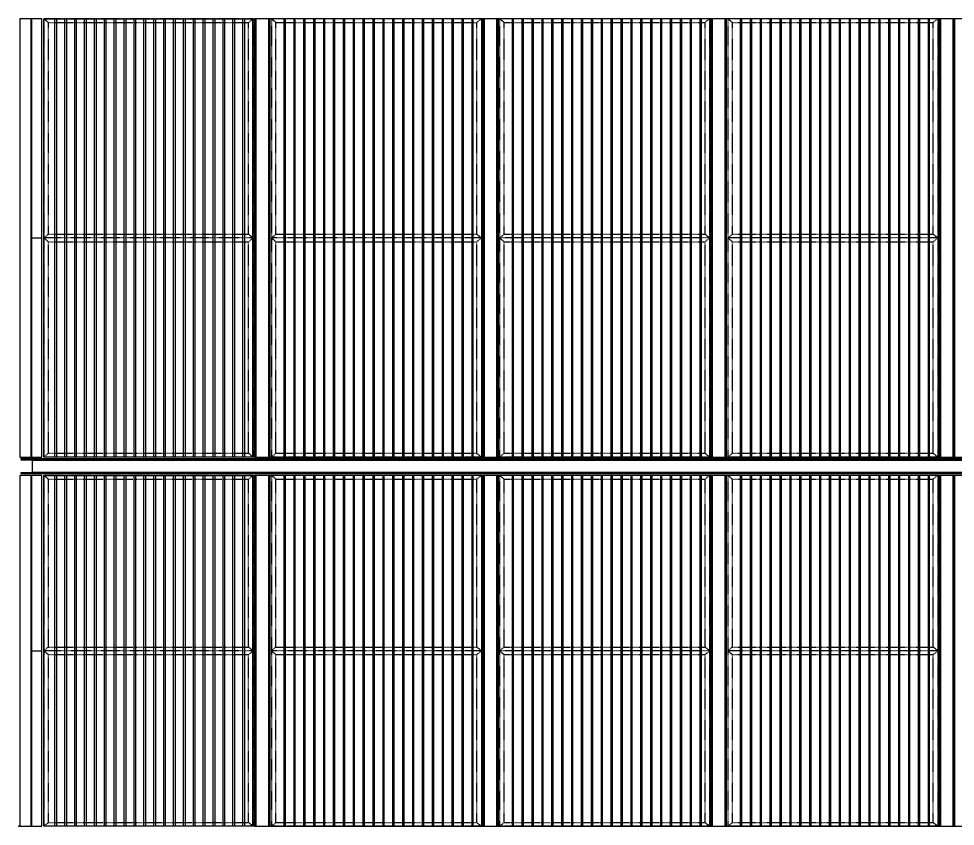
# Model space of a CAD drawing. Header units: millimetres. Extents: x 2519235 to 7246330, y 25937 to 201821.
# Drawn here: x 3125585 to 3131741, y 27121 to 32426 of the extents above; entities that cross this region are included whole.
import ezdxf

# ---------------------------------------------------------------- set-up
doc = ezdxf.new("R2010")
doc.units = ezdxf.units.MM
doc.set_wipeout_variables(frame=1)
doc.linetypes.add('TA_HL_001.00000', pattern=[6.5, 3.55, -2.95])
for name, color, linetype in [('010 - ASPG_EXTR_MAIN_COLOR_2', 7, 'Continuous'), ('010 - ASPG_EXTR_WIPEOUT_', 7, 'Continuous'), ('010 - ASPG_FRAMING_MAIN_COLOR_1', 7, 'Continuous'), ('010 - ASPG_FRAMING_MAIN_COLOR_2', 7, 'Continuous'), ('010 - ASPG_FRAMING_SUB_COLOR_2', 7, 'Continuous'), ('010 - ASPG_FRAMING_SUB_COLOR_3', 7, 'Continuous'), ('010 - ASPG_FRAMING_WIPEOUT_', 7, 'Continuous')]:
    doc.layers.add(name, color=color, linetype=linetype)

# ---------------------------------------------------------------- blocks, each defined once
blk = doc.blocks.new('*U1324')
at = {"color": 7}
blk.add_wipeout([(50, 0), (1436, 0), (1436, 2305), (50, 2305)], dxfattribs=at).dxf.layer = '010 - ASPG_EXTR_WIPEOUT_'
at = {"layer": '010 - ASPG_EXTR_MAIN_COLOR_2', "color": 7}
for points in [[(117.6, 0), (127.8, 0), (127.8, 2305), (117.6, 2305)], [(182.6, 0), (192.8, 0), (192.8, 2305), (182.6, 2305)], [(247.6, 0), (257.8, 0), (257.8, 2305), (247.6, 2305)], [(312.6, 0), (322.8, 0), (322.8, 2305), (312.6, 2305)], [(377.6, 0), (387.8, 0), (387.8, 2305), (377.6, 2305)], [(442.6, 0), (452.8, 0), (452.8, 2305), (442.6, 2305)], [(507.6, 0), (517.8, 0), (517.8, 2305), (507.6, 2305)], [(572.6, 0), (582.8, 0), (582.8, 2305), (572.6, 2305)], [(637.6, 0), (647.8, 0), (647.8, 2305), (637.6, 2305)], [(702.6, 0), (712.8, 0), (712.8, 2305), (702.6, 2305)], [(767.6, 0), (777.8, 0), (777.8, 2305), (767.6, 2305)], [(832.6, 0), (842.8, 0), (842.8, 2305), (832.6, 2305)], [(897.6, 0), (907.8, 0), (907.8, 2305), (897.6, 2305)], [(962.6, 0), (972.8, 0), (972.8, 2305), (962.6, 2305)], [(1027.6, 0), (1037.8, 0), (1037.8, 2305), (1027.6, 2305)], [(1092.6, 0), (1102.8, 0), (1102.8, 2305), (1092.6, 2305)], [(1157.6, 0), (1167.8, 0), (1167.8, 2305), (1157.6, 2305)], [(1222.6, 0), (1232.8, 0), (1232.8, 2305), (1222.6, 2305)], [(1287.6, 0), (1297.8, 0), (1297.8, 2305), (1287.6, 2305)], [(1352.6, 0), (1362.8, 0), (1362.8, 2305), (1352.6, 2305)]]:
    blk.add_lwpolyline(points, close=True, dxfattribs=at)
at = {"layer": '010 - ASPG_FRAMING_SUB_COLOR_2', "color": 7}
blk.add_lwpolyline([(50, 0), (1436, 0), (1436, 2305), (50, 2305)], close=True, dxfattribs=at)
at = {"color": 7}
blk.add_wipeout([(-50, 0), (50, 0), (50, 2305), (-50, 2305)], dxfattribs=at).dxf.layer = '010 - ASPG_EXTR_WIPEOUT_'
at = {"layer": '010 - ASPG_EXTR_MAIN_COLOR_2', "color": 7}
blk.add_lwpolyline([(52.6, 0), (62.8, 0), (62.8, 2305), (52.6, 2305)], close=True, dxfattribs=at)
at = {"layer": '010 - ASPG_FRAMING_MAIN_COLOR_1', "color": 7}
for points in [[(-50, 0), (-40, 0), (-40, 2305), (-50, 2305)], [(40, 0), (50, 0), (50, 2305), (40, 2305)]]:
    blk.add_lwpolyline(points, close=True, dxfattribs=at)
at = {"layer": '010 - ASPG_FRAMING_SUB_COLOR_2', "color": 7}
blk.add_lwpolyline([(-50, 0), (50, 0), (50, 2305), (-50, 2305)], close=True, dxfattribs=at)
blk = doc.blocks.new('*U1325')
at = {"color": 7}
blk.add_wipeout([(50, 0), (1450, 0), (1450, 2305), (50, 2305)], dxfattribs=at).dxf.layer = '010 - ASPG_EXTR_WIPEOUT_'
at = {"layer": '010 - ASPG_EXTR_MAIN_COLOR_2', "color": 7}
for points in [[(141.5, 0), (151.7, 0), (151.7, 2305), (141.5, 2305)], [(206.5, 0), (216.7, 0), (216.7, 2305), (206.5, 2305)], [(271.5, 0), (281.7, 0), (281.7, 2305), (271.5, 2305)], [(336.5, 0), (346.7, 0), (346.7, 2305), (336.5, 2305)], [(401.5, 0), (411.7, 0), (411.7, 2305), (401.5, 2305)], [(466.5, 0), (476.7, 0), (476.7, 2305), (466.5, 2305)], [(531.5, 0), (541.7, 0), (541.7, 2305), (531.5, 2305)], [(596.5, 0), (606.7, 0), (606.7, 2305), (596.5, 2305)], [(661.5, 0), (671.7, 0), (671.7, 2305), (661.5, 2305)], [(726.5, 0), (736.7, 0), (736.7, 2305), (726.5, 2305)], [(791.5, 0), (801.7, 0), (801.7, 2305), (791.5, 2305)], [(856.5, 0), (866.7, 0), (866.7, 2305), (856.5, 2305)], [(921.5, 0), (931.7, 0), (931.7, 2305), (921.5, 2305)], [(986.5, 0), (996.7, 0), (996.7, 2305), (986.5, 2305)], [(1051.5, 0), (1061.7, 0), (1061.7, 2305), (1051.5, 2305)], [(1116.5, 0), (1126.7, 0), (1126.7, 2305), (1116.5, 2305)], [(1181.5, 0), (1191.7, 0), (1191.7, 2305), (1181.5, 2305)], [(1246.5, 0), (1256.7, 0), (1256.7, 2305), (1246.5, 2305)], [(1311.5, 0), (1321.7, 0), (1321.7, 2305), (1311.5, 2305)], [(1376.5, 0), (1386.7, 0), (1386.7, 2305), (1376.5, 2305)]]:
    blk.add_lwpolyline(points, close=True, dxfattribs=at)
at = {"layer": '010 - ASPG_FRAMING_SUB_COLOR_2', "color": 7}
blk.add_lwpolyline([(50, 0), (1450, 0), (1450, 2305), (50, 2305)], close=True, dxfattribs=at)
at = {"color": 7}
for points in [[(-50, 0), (50, 0), (50, 2305), (-50, 2305)], [(1450, 0), (1550, 0), (1550, 2305), (1450, 2305)]]:
    blk.add_wipeout(points, dxfattribs=at).dxf.layer = '010 - ASPG_EXTR_WIPEOUT_'
at = {"layer": '010 - ASPG_EXTR_MAIN_COLOR_2', "color": 7}
blk.add_lwpolyline([(1441.5, 0), (1451.7, 0), (1451.7, 2305), (1441.5, 2305)], close=True, dxfattribs=at)
at = {"layer": '010 - ASPG_FRAMING_MAIN_COLOR_1', "color": 7}
for points in [[(-50, 0), (-40, 0), (-40, 2305), (-50, 2305)], [(40, 0), (50, 0), (50, 2305), (40, 2305)], [(1450, 0), (1460, 0), (1460, 2305), (1450, 2305)], [(1540, 0), (1550, 0), (1550, 2305), (1540, 2305)]]:
    blk.add_lwpolyline(points, close=True, dxfattribs=at)
at = {"layer": '010 - ASPG_FRAMING_SUB_COLOR_2', "color": 7}
for points in [[(-50, 0), (50, 0), (50, 2305), (-50, 2305)], [(1450, 0), (1550, 0), (1550, 2305), (1450, 2305)]]:
    blk.add_lwpolyline(points, close=True, dxfattribs=at)
blk = doc.blocks.new('*U1304')
at = {"color": 7}
blk.add_wipeout([(50, 0), (1450, 0), (1450, 2305), (50, 2305)], dxfattribs=at).dxf.layer = '010 - ASPG_EXTR_WIPEOUT_'
at = {"layer": '010 - ASPG_EXTR_MAIN_COLOR_2', "color": 7}
for points in [[(141.5, 0), (151.7, 0), (151.7, 2305), (141.5, 2305)], [(206.5, 0), (216.7, 0), (216.7, 2305), (206.5, 2305)], [(271.5, 0), (281.7, 0), (281.7, 2305), (271.5, 2305)], [(336.5, 0), (346.7, 0), (346.7, 2305), (336.5, 2305)], [(401.5, 0), (411.7, 0), (411.7, 2305), (401.5, 2305)], [(466.5, 0), (476.7, 0), (476.7, 2305), (466.5, 2305)], [(531.5, 0), (541.7, 0), (541.7, 2305), (531.5, 2305)], [(596.5, 0), (606.7, 0), (606.7, 2305), (596.5, 2305)], [(661.5, 0), (671.7, 0), (671.7, 2305), (661.5, 2305)], [(726.5, 0), (736.7, 0), (736.7, 2305), (726.5, 2305)], [(791.5, 0), (801.7, 0), (801.7, 2305), (791.5, 2305)], [(856.5, 0), (866.7, 0), (866.7, 2305), (856.5, 2305)], [(921.5, 0), (931.7, 0), (931.7, 2305), (921.5, 2305)], [(986.5, 0), (996.7, 0), (996.7, 2305), (986.5, 2305)], [(1051.5, 0), (1061.7, 0), (1061.7, 2305), (1051.5, 2305)], [(1116.5, 0), (1126.7, 0), (1126.7, 2305), (1116.5, 2305)], [(1181.5, 0), (1191.7, 0), (1191.7, 2305), (1181.5, 2305)], [(1246.5, 0), (1256.7, 0), (1256.7, 2305), (1246.5, 2305)], [(1311.5, 0), (1321.7, 0), (1321.7, 2305), (1311.5, 2305)], [(1376.5, 0), (1386.7, 0), (1386.7, 2305), (1376.5, 2305)]]:
    blk.add_lwpolyline(points, close=True, dxfattribs=at)
at = {"layer": '010 - ASPG_FRAMING_SUB_COLOR_2', "color": 7}
blk.add_lwpolyline([(50, 0), (1450, 0), (1450, 2305), (50, 2305)], close=True, dxfattribs=at)
at = {"color": 7}
for points in [[(-50, 0), (50, 0), (50, 2305), (-50, 2305)], [(1450, 0), (1550, 0), (1550, 2305), (1450, 2305)]]:
    blk.add_wipeout(points, dxfattribs=at).dxf.layer = '010 - ASPG_EXTR_WIPEOUT_'
at = {"layer": '010 - ASPG_EXTR_MAIN_COLOR_2', "color": 7}
blk.add_lwpolyline([(1441.5, 0), (1451.7, 0), (1451.7, 2305), (1441.5, 2305)], close=True, dxfattribs=at)
at = {"layer": '010 - ASPG_FRAMING_MAIN_COLOR_1', "color": 7}
for points in [[(-50, 0), (-40, 0), (-40, 2305), (-50, 2305)], [(40, 0), (50, 0), (50, 2305), (40, 2305)], [(1450, 0), (1460, 0), (1460, 2305), (1450, 2305)], [(1540, 0), (1550, 0), (1550, 2305), (1540, 2305)]]:
    blk.add_lwpolyline(points, close=True, dxfattribs=at)
at = {"layer": '010 - ASPG_FRAMING_SUB_COLOR_2', "color": 7}
for points in [[(-50, 0), (50, 0), (50, 2305), (-50, 2305)], [(1450, 0), (1550, 0), (1550, 2305), (1450, 2305)]]:
    blk.add_lwpolyline(points, close=True, dxfattribs=at)
blk = doc.blocks.new('*U1305')
at = {"color": 7}
blk.add_wipeout([(50, 0), (1450, 0), (1450, 2305), (50, 2305)], dxfattribs=at).dxf.layer = '010 - ASPG_EXTR_WIPEOUT_'
at = {"layer": '010 - ASPG_EXTR_MAIN_COLOR_2', "color": 7}
for points in [[(141.5, 0), (151.7, 0), (151.7, 2305), (141.5, 2305)], [(206.5, 0), (216.7, 0), (216.7, 2305), (206.5, 2305)], [(271.5, 0), (281.7, 0), (281.7, 2305), (271.5, 2305)], [(336.5, 0), (346.7, 0), (346.7, 2305), (336.5, 2305)], [(401.5, 0), (411.7, 0), (411.7, 2305), (401.5, 2305)], [(466.5, 0), (476.7, 0), (476.7, 2305), (466.5, 2305)], [(531.5, 0), (541.7, 0), (541.7, 2305), (531.5, 2305)], [(596.5, 0), (606.7, 0), (606.7, 2305), (596.5, 2305)], [(661.5, 0), (671.7, 0), (671.7, 2305), (661.5, 2305)], [(726.5, 0), (736.7, 0), (736.7, 2305), (726.5, 2305)], [(791.5, 0), (801.7, 0), (801.7, 2305), (791.5, 2305)], [(856.5, 0), (866.7, 0), (866.7, 2305), (856.5, 2305)], [(921.5, 0), (931.7, 0), (931.7, 2305), (921.5, 2305)], [(986.5, 0), (996.7, 0), (996.7, 2305), (986.5, 2305)], [(1051.5, 0), (1061.7, 0), (1061.7, 2305), (1051.5, 2305)], [(1116.5, 0), (1126.7, 0), (1126.7, 2305), (1116.5, 2305)], [(1181.5, 0), (1191.7, 0), (1191.7, 2305), (1181.5, 2305)], [(1246.5, 0), (1256.7, 0), (1256.7, 2305), (1246.5, 2305)], [(1311.5, 0), (1321.7, 0), (1321.7, 2305), (1311.5, 2305)], [(1376.5, 0), (1386.7, 0), (1386.7, 2305), (1376.5, 2305)]]:
    blk.add_lwpolyline(points, close=True, dxfattribs=at)
at = {"layer": '010 - ASPG_FRAMING_SUB_COLOR_2', "color": 7}
blk.add_lwpolyline([(50, 0), (1450, 0), (1450, 2305), (50, 2305)], close=True, dxfattribs=at)
at = {"color": 7}
for points in [[(-50, 0), (50, 0), (50, 2305), (-50, 2305)], [(1450, 0), (1550, 0), (1550, 2305), (1450, 2305)]]:
    blk.add_wipeout(points, dxfattribs=at).dxf.layer = '010 - ASPG_EXTR_WIPEOUT_'
at = {"layer": '010 - ASPG_EXTR_MAIN_COLOR_2', "color": 7}
blk.add_lwpolyline([(1441.5, 0), (1451.7, 0), (1451.7, 2305), (1441.5, 2305)], close=True, dxfattribs=at)
at = {"layer": '010 - ASPG_FRAMING_MAIN_COLOR_1', "color": 7}
for points in [[(-50, 0), (-40, 0), (-40, 2305), (-50, 2305)], [(40, 0), (50, 0), (50, 2305), (40, 2305)], [(1450, 0), (1460, 0), (1460, 2305), (1450, 2305)], [(1540, 0), (1550, 0), (1550, 2305), (1540, 2305)]]:
    blk.add_lwpolyline(points, close=True, dxfattribs=at)
at = {"layer": '010 - ASPG_FRAMING_SUB_COLOR_2', "color": 7}
for points in [[(-50, 0), (50, 0), (50, 2305), (-50, 2305)], [(1450, 0), (1550, 0), (1550, 2305), (1450, 2305)]]:
    blk.add_lwpolyline(points, close=True, dxfattribs=at)
blk = doc.blocks.new('*U1306')
at = {"color": 7}
blk.add_wipeout([(50, 0), (1450, 0), (1450, 2305), (50, 2305)], dxfattribs=at).dxf.layer = '010 - ASPG_EXTR_WIPEOUT_'
at = {"layer": '010 - ASPG_EXTR_MAIN_COLOR_2', "color": 7}
for points in [[(141.5, 0), (151.7, 0), (151.7, 2305), (141.5, 2305)], [(206.5, 0), (216.7, 0), (216.7, 2305), (206.5, 2305)], [(271.5, 0), (281.7, 0), (281.7, 2305), (271.5, 2305)], [(336.5, 0), (346.7, 0), (346.7, 2305), (336.5, 2305)], [(401.5, 0), (411.7, 0), (411.7, 2305), (401.5, 2305)], [(466.5, 0), (476.7, 0), (476.7, 2305), (466.5, 2305)], [(531.5, 0), (541.7, 0), (541.7, 2305), (531.5, 2305)], [(596.5, 0), (606.7, 0), (606.7, 2305), (596.5, 2305)], [(661.5, 0), (671.7, 0), (671.7, 2305), (661.5, 2305)], [(726.5, 0), (736.7, 0), (736.7, 2305), (726.5, 2305)], [(791.5, 0), (801.7, 0), (801.7, 2305), (791.5, 2305)], [(856.5, 0), (866.7, 0), (866.7, 2305), (856.5, 2305)], [(921.5, 0), (931.7, 0), (931.7, 2305), (921.5, 2305)], [(986.5, 0), (996.7, 0), (996.7, 2305), (986.5, 2305)], [(1051.5, 0), (1061.7, 0), (1061.7, 2305), (1051.5, 2305)], [(1116.5, 0), (1126.7, 0), (1126.7, 2305), (1116.5, 2305)], [(1181.5, 0), (1191.7, 0), (1191.7, 2305), (1181.5, 2305)], [(1246.5, 0), (1256.7, 0), (1256.7, 2305), (1246.5, 2305)], [(1311.5, 0), (1321.7, 0), (1321.7, 2305), (1311.5, 2305)], [(1376.5, 0), (1386.7, 0), (1386.7, 2305), (1376.5, 2305)]]:
    blk.add_lwpolyline(points, close=True, dxfattribs=at)
at = {"layer": '010 - ASPG_FRAMING_SUB_COLOR_2', "color": 7}
blk.add_lwpolyline([(50, 0), (1450, 0), (1450, 2305), (50, 2305)], close=True, dxfattribs=at)
at = {"color": 7}
for points in [[(-50, 0), (50, 0), (50, 2305), (-50, 2305)], [(1450, 0), (1550, 0), (1550, 2305), (1450, 2305)]]:
    blk.add_wipeout(points, dxfattribs=at).dxf.layer = '010 - ASPG_EXTR_WIPEOUT_'
at = {"layer": '010 - ASPG_EXTR_MAIN_COLOR_2', "color": 7}
blk.add_lwpolyline([(1441.5, 0), (1451.7, 0), (1451.7, 2305), (1441.5, 2305)], close=True, dxfattribs=at)
at = {"layer": '010 - ASPG_FRAMING_MAIN_COLOR_1', "color": 7}
for points in [[(-50, 0), (-40, 0), (-40, 2305), (-50, 2305)], [(40, 0), (50, 0), (50, 2305), (40, 2305)], [(1450, 0), (1460, 0), (1460, 2305), (1450, 2305)], [(1540, 0), (1550, 0), (1550, 2305), (1540, 2305)]]:
    blk.add_lwpolyline(points, close=True, dxfattribs=at)
at = {"layer": '010 - ASPG_FRAMING_SUB_COLOR_2', "color": 7}
for points in [[(-50, 0), (50, 0), (50, 2305), (-50, 2305)], [(1450, 0), (1550, 0), (1550, 2305), (1450, 2305)]]:
    blk.add_lwpolyline(points, close=True, dxfattribs=at)
blk = doc.blocks.new('*U1267')
at = {"color": 7}
blk.add_wipeout([(0, -40), (9059, -40), (9059, 40), (0, 40)], dxfattribs=at).dxf.layer = '010 - ASPG_FRAMING_WIPEOUT_'
at = {"layer": '010 - ASPG_FRAMING_MAIN_COLOR_2', "color": 7}
blk.add_lwpolyline([(0, -40), (9059, -40), (9059, 40), (0, 40)], close=True, dxfattribs=at)
at = {"color": 7}
for points in [[(0, 40), (9134, 40), (9134, 50), (0, 50)], [(0, -50), (9134, -50), (9134, -40), (0, -40)]]:
    blk.add_wipeout(points, dxfattribs=at).dxf.layer = '010 - ASPG_FRAMING_WIPEOUT_'
at = {"layer": '010 - ASPG_FRAMING_MAIN_COLOR_1', "color": 7}
for points in [[(0, 40), (9134, 40), (9134, 50), (0, 50)], [(0, -50), (9134, -50), (9134, -40), (0, -40)]]:
    blk.add_lwpolyline(points, close=True, dxfattribs=at)
blk = doc.blocks.new('*U1284')
at = {"color": 7}
blk.add_wipeout([(50, 0), (1436, 0), (1436, 2880), (50, 2880)], dxfattribs=at).dxf.layer = '010 - ASPG_EXTR_WIPEOUT_'
at = {"layer": '010 - ASPG_EXTR_MAIN_COLOR_2', "color": 7}
for points in [[(117.6, 0), (127.8, 0), (127.8, 2880), (117.6, 2880)], [(182.6, 0), (192.8, 0), (192.8, 2880), (182.6, 2880)], [(247.6, 0), (257.8, 0), (257.8, 2880), (247.6, 2880)], [(312.6, 0), (322.8, 0), (322.8, 2880), (312.6, 2880)], [(377.6, 0), (387.8, 0), (387.8, 2880), (377.6, 2880)], [(442.6, 0), (452.8, 0), (452.8, 2880), (442.6, 2880)], [(507.6, 0), (517.8, 0), (517.8, 2880), (507.6, 2880)], [(572.6, 0), (582.8, 0), (582.8, 2880), (572.6, 2880)], [(637.6, 0), (647.8, 0), (647.8, 2880), (637.6, 2880)], [(702.6, 0), (712.8, 0), (712.8, 2880), (702.6, 2880)], [(767.6, 0), (777.8, 0), (777.8, 2880), (767.6, 2880)], [(832.6, 0), (842.8, 0), (842.8, 2880), (832.6, 2880)], [(897.6, 0), (907.8, 0), (907.8, 2880), (897.6, 2880)], [(962.6, 0), (972.8, 0), (972.8, 2880), (962.6, 2880)], [(1027.6, 0), (1037.8, 0), (1037.8, 2880), (1027.6, 2880)], [(1092.6, 0), (1102.8, 0), (1102.8, 2880), (1092.6, 2880)], [(1157.6, 0), (1167.8, 0), (1167.8, 2880), (1157.6, 2880)], [(1222.6, 0), (1232.8, 0), (1232.8, 2880), (1222.6, 2880)], [(1287.6, 0), (1297.8, 0), (1297.8, 2880), (1287.6, 2880)], [(1352.6, 0), (1362.8, 0), (1362.8, 2880), (1352.6, 2880)]]:
    blk.add_lwpolyline(points, close=True, dxfattribs=at)
at = {"layer": '010 - ASPG_FRAMING_SUB_COLOR_2', "color": 7}
blk.add_lwpolyline([(50, 0), (1436, 0), (1436, 2880), (50, 2880)], close=True, dxfattribs=at)
at = {"color": 7}
blk.add_wipeout([(-50, 0), (50, 0), (50, 2880), (-50, 2880)], dxfattribs=at).dxf.layer = '010 - ASPG_EXTR_WIPEOUT_'
at = {"layer": '010 - ASPG_EXTR_MAIN_COLOR_2', "color": 7}
blk.add_lwpolyline([(52.6, 0), (62.8, 0), (62.8, 2880), (52.6, 2880)], close=True, dxfattribs=at)
at = {"layer": '010 - ASPG_FRAMING_MAIN_COLOR_1', "color": 7}
for points in [[(-50, 0), (-40, 0), (-40, 2880), (-50, 2880)], [(40, 0), (50, 0), (50, 2880), (40, 2880)]]:
    blk.add_lwpolyline(points, close=True, dxfattribs=at)
at = {"layer": '010 - ASPG_FRAMING_SUB_COLOR_2', "color": 7}
blk.add_lwpolyline([(-50, 0), (50, 0), (50, 2880), (-50, 2880)], close=True, dxfattribs=at)
blk = doc.blocks.new('*U1289')
at = {"color": 7}
blk.add_wipeout([(50, 0), (1450, 0), (1450, 2880), (50, 2880)], dxfattribs=at).dxf.layer = '010 - ASPG_EXTR_WIPEOUT_'
at = {"layer": '010 - ASPG_EXTR_MAIN_COLOR_2', "color": 7}
for points in [[(141.5, 0), (151.7, 0), (151.7, 2880), (141.5, 2880)], [(206.5, 0), (216.7, 0), (216.7, 2880), (206.5, 2880)], [(271.5, 0), (281.7, 0), (281.7, 2880), (271.5, 2880)], [(336.5, 0), (346.7, 0), (346.7, 2880), (336.5, 2880)], [(401.5, 0), (411.7, 0), (411.7, 2880), (401.5, 2880)], [(466.5, 0), (476.7, 0), (476.7, 2880), (466.5, 2880)], [(531.5, 0), (541.7, 0), (541.7, 2880), (531.5, 2880)], [(596.5, 0), (606.7, 0), (606.7, 2880), (596.5, 2880)], [(661.5, 0), (671.7, 0), (671.7, 2880), (661.5, 2880)], [(726.5, 0), (736.7, 0), (736.7, 2880), (726.5, 2880)], [(791.5, 0), (801.7, 0), (801.7, 2880), (791.5, 2880)], [(856.5, 0), (866.7, 0), (866.7, 2880), (856.5, 2880)], [(921.5, 0), (931.7, 0), (931.7, 2880), (921.5, 2880)], [(986.5, 0), (996.7, 0), (996.7, 2880), (986.5, 2880)], [(1051.5, 0), (1061.7, 0), (1061.7, 2880), (1051.5, 2880)], [(1116.5, 0), (1126.7, 0), (1126.7, 2880), (1116.5, 2880)], [(1181.5, 0), (1191.7, 0), (1191.7, 2880), (1181.5, 2880)], [(1246.5, 0), (1256.7, 0), (1256.7, 2880), (1246.5, 2880)], [(1311.5, 0), (1321.7, 0), (1321.7, 2880), (1311.5, 2880)], [(1376.5, 0), (1386.7, 0), (1386.7, 2880), (1376.5, 2880)]]:
    blk.add_lwpolyline(points, close=True, dxfattribs=at)
at = {"layer": '010 - ASPG_FRAMING_SUB_COLOR_2', "color": 7}
blk.add_lwpolyline([(50, 0), (1450, 0), (1450, 2880), (50, 2880)], close=True, dxfattribs=at)
at = {"color": 7}
for points in [[(-50, 0), (50, 0), (50, 2880), (-50, 2880)], [(1450, 0), (1550, 0), (1550, 2880), (1450, 2880)]]:
    blk.add_wipeout(points, dxfattribs=at).dxf.layer = '010 - ASPG_EXTR_WIPEOUT_'
at = {"layer": '010 - ASPG_EXTR_MAIN_COLOR_2', "color": 7}
blk.add_lwpolyline([(1441.5, 0), (1451.7, 0), (1451.7, 2880), (1441.5, 2880)], close=True, dxfattribs=at)
at = {"layer": '010 - ASPG_FRAMING_MAIN_COLOR_1', "color": 7}
for points in [[(-50, 0), (-40, 0), (-40, 2880), (-50, 2880)], [(40, 0), (50, 0), (50, 2880), (40, 2880)], [(1450, 0), (1460, 0), (1460, 2880), (1450, 2880)], [(1540, 0), (1550, 0), (1550, 2880), (1540, 2880)]]:
    blk.add_lwpolyline(points, close=True, dxfattribs=at)
at = {"layer": '010 - ASPG_FRAMING_SUB_COLOR_2', "color": 7}
for points in [[(-50, 0), (50, 0), (50, 2880), (-50, 2880)], [(1450, 0), (1550, 0), (1550, 2880), (1450, 2880)]]:
    blk.add_lwpolyline(points, close=True, dxfattribs=at)
blk = doc.blocks.new('*U1290')
at = {"color": 7}
blk.add_wipeout([(50, 0), (1450, 0), (1450, 2880), (50, 2880)], dxfattribs=at).dxf.layer = '010 - ASPG_EXTR_WIPEOUT_'
at = {"layer": '010 - ASPG_EXTR_MAIN_COLOR_2', "color": 7}
for points in [[(141.5, 0), (151.7, 0), (151.7, 2880), (141.5, 2880)], [(206.5, 0), (216.7, 0), (216.7, 2880), (206.5, 2880)], [(271.5, 0), (281.7, 0), (281.7, 2880), (271.5, 2880)], [(336.5, 0), (346.7, 0), (346.7, 2880), (336.5, 2880)], [(401.5, 0), (411.7, 0), (411.7, 2880), (401.5, 2880)], [(466.5, 0), (476.7, 0), (476.7, 2880), (466.5, 2880)], [(531.5, 0), (541.7, 0), (541.7, 2880), (531.5, 2880)], [(596.5, 0), (606.7, 0), (606.7, 2880), (596.5, 2880)], [(661.5, 0), (671.7, 0), (671.7, 2880), (661.5, 2880)], [(726.5, 0), (736.7, 0), (736.7, 2880), (726.5, 2880)], [(791.5, 0), (801.7, 0), (801.7, 2880), (791.5, 2880)], [(856.5, 0), (866.7, 0), (866.7, 2880), (856.5, 2880)], [(921.5, 0), (931.7, 0), (931.7, 2880), (921.5, 2880)], [(986.5, 0), (996.7, 0), (996.7, 2880), (986.5, 2880)], [(1051.5, 0), (1061.7, 0), (1061.7, 2880), (1051.5, 2880)], [(1116.5, 0), (1126.7, 0), (1126.7, 2880), (1116.5, 2880)], [(1181.5, 0), (1191.7, 0), (1191.7, 2880), (1181.5, 2880)], [(1246.5, 0), (1256.7, 0), (1256.7, 2880), (1246.5, 2880)], [(1311.5, 0), (1321.7, 0), (1321.7, 2880), (1311.5, 2880)], [(1376.5, 0), (1386.7, 0), (1386.7, 2880), (1376.5, 2880)]]:
    blk.add_lwpolyline(points, close=True, dxfattribs=at)
at = {"layer": '010 - ASPG_FRAMING_SUB_COLOR_2', "color": 7}
blk.add_lwpolyline([(50, 0), (1450, 0), (1450, 2880), (50, 2880)], close=True, dxfattribs=at)
at = {"color": 7}
for points in [[(-50, 0), (50, 0), (50, 2880), (-50, 2880)], [(1450, 0), (1550, 0), (1550, 2880), (1450, 2880)]]:
    blk.add_wipeout(points, dxfattribs=at).dxf.layer = '010 - ASPG_EXTR_WIPEOUT_'
at = {"layer": '010 - ASPG_EXTR_MAIN_COLOR_2', "color": 7}
blk.add_lwpolyline([(1441.5, 0), (1451.7, 0), (1451.7, 2880), (1441.5, 2880)], close=True, dxfattribs=at)
at = {"layer": '010 - ASPG_FRAMING_MAIN_COLOR_1', "color": 7}
for points in [[(-50, 0), (-40, 0), (-40, 2880), (-50, 2880)], [(40, 0), (50, 0), (50, 2880), (40, 2880)], [(1450, 0), (1460, 0), (1460, 2880), (1450, 2880)], [(1540, 0), (1550, 0), (1550, 2880), (1540, 2880)]]:
    blk.add_lwpolyline(points, close=True, dxfattribs=at)
at = {"layer": '010 - ASPG_FRAMING_SUB_COLOR_2', "color": 7}
for points in [[(-50, 0), (50, 0), (50, 2880), (-50, 2880)], [(1450, 0), (1550, 0), (1550, 2880), (1450, 2880)]]:
    blk.add_lwpolyline(points, close=True, dxfattribs=at)
blk = doc.blocks.new('*U1291')
at = {"color": 7}
blk.add_wipeout([(50, 0), (1450, 0), (1450, 2880), (50, 2880)], dxfattribs=at).dxf.layer = '010 - ASPG_EXTR_WIPEOUT_'
at = {"layer": '010 - ASPG_EXTR_MAIN_COLOR_2', "color": 7}
for points in [[(141.5, 0), (151.7, 0), (151.7, 2880), (141.5, 2880)], [(206.5, 0), (216.7, 0), (216.7, 2880), (206.5, 2880)], [(271.5, 0), (281.7, 0), (281.7, 2880), (271.5, 2880)], [(336.5, 0), (346.7, 0), (346.7, 2880), (336.5, 2880)], [(401.5, 0), (411.7, 0), (411.7, 2880), (401.5, 2880)], [(466.5, 0), (476.7, 0), (476.7, 2880), (466.5, 2880)], [(531.5, 0), (541.7, 0), (541.7, 2880), (531.5, 2880)], [(596.5, 0), (606.7, 0), (606.7, 2880), (596.5, 2880)], [(661.5, 0), (671.7, 0), (671.7, 2880), (661.5, 2880)], [(726.5, 0), (736.7, 0), (736.7, 2880), (726.5, 2880)], [(791.5, 0), (801.7, 0), (801.7, 2880), (791.5, 2880)], [(856.5, 0), (866.7, 0), (866.7, 2880), (856.5, 2880)], [(921.5, 0), (931.7, 0), (931.7, 2880), (921.5, 2880)], [(986.5, 0), (996.7, 0), (996.7, 2880), (986.5, 2880)], [(1051.5, 0), (1061.7, 0), (1061.7, 2880), (1051.5, 2880)], [(1116.5, 0), (1126.7, 0), (1126.7, 2880), (1116.5, 2880)], [(1181.5, 0), (1191.7, 0), (1191.7, 2880), (1181.5, 2880)], [(1246.5, 0), (1256.7, 0), (1256.7, 2880), (1246.5, 2880)], [(1311.5, 0), (1321.7, 0), (1321.7, 2880), (1311.5, 2880)], [(1376.5, 0), (1386.7, 0), (1386.7, 2880), (1376.5, 2880)]]:
    blk.add_lwpolyline(points, close=True, dxfattribs=at)
at = {"layer": '010 - ASPG_FRAMING_SUB_COLOR_2', "color": 7}
blk.add_lwpolyline([(50, 0), (1450, 0), (1450, 2880), (50, 2880)], close=True, dxfattribs=at)
at = {"color": 7}
for points in [[(-50, 0), (50, 0), (50, 2880), (-50, 2880)], [(1450, 0), (1550, 0), (1550, 2880), (1450, 2880)]]:
    blk.add_wipeout(points, dxfattribs=at).dxf.layer = '010 - ASPG_EXTR_WIPEOUT_'
at = {"layer": '010 - ASPG_EXTR_MAIN_COLOR_2', "color": 7}
blk.add_lwpolyline([(1441.5, 0), (1451.7, 0), (1451.7, 2880), (1441.5, 2880)], close=True, dxfattribs=at)
at = {"layer": '010 - ASPG_FRAMING_MAIN_COLOR_1', "color": 7}
for points in [[(-50, 0), (-40, 0), (-40, 2880), (-50, 2880)], [(40, 0), (50, 0), (50, 2880), (40, 2880)], [(1450, 0), (1460, 0), (1460, 2880), (1450, 2880)], [(1540, 0), (1550, 0), (1550, 2880), (1540, 2880)]]:
    blk.add_lwpolyline(points, close=True, dxfattribs=at)
at = {"layer": '010 - ASPG_FRAMING_SUB_COLOR_2', "color": 7}
for points in [[(-50, 0), (50, 0), (50, 2880), (-50, 2880)], [(1450, 0), (1550, 0), (1550, 2880), (1450, 2880)]]:
    blk.add_lwpolyline(points, close=True, dxfattribs=at)
blk = doc.blocks.new('*U1292')
at = {"color": 7}
blk.add_wipeout([(50, 0), (1450, 0), (1450, 2880), (50, 2880)], dxfattribs=at).dxf.layer = '010 - ASPG_EXTR_WIPEOUT_'
at = {"layer": '010 - ASPG_EXTR_MAIN_COLOR_2', "color": 7}
for points in [[(141.5, 0), (151.7, 0), (151.7, 2880), (141.5, 2880)], [(206.5, 0), (216.7, 0), (216.7, 2880), (206.5, 2880)], [(271.5, 0), (281.7, 0), (281.7, 2880), (271.5, 2880)], [(336.5, 0), (346.7, 0), (346.7, 2880), (336.5, 2880)], [(401.5, 0), (411.7, 0), (411.7, 2880), (401.5, 2880)], [(466.5, 0), (476.7, 0), (476.7, 2880), (466.5, 2880)], [(531.5, 0), (541.7, 0), (541.7, 2880), (531.5, 2880)], [(596.5, 0), (606.7, 0), (606.7, 2880), (596.5, 2880)], [(661.5, 0), (671.7, 0), (671.7, 2880), (661.5, 2880)], [(726.5, 0), (736.7, 0), (736.7, 2880), (726.5, 2880)], [(791.5, 0), (801.7, 0), (801.7, 2880), (791.5, 2880)], [(856.5, 0), (866.7, 0), (866.7, 2880), (856.5, 2880)], [(921.5, 0), (931.7, 0), (931.7, 2880), (921.5, 2880)], [(986.5, 0), (996.7, 0), (996.7, 2880), (986.5, 2880)], [(1051.5, 0), (1061.7, 0), (1061.7, 2880), (1051.5, 2880)], [(1116.5, 0), (1126.7, 0), (1126.7, 2880), (1116.5, 2880)], [(1181.5, 0), (1191.7, 0), (1191.7, 2880), (1181.5, 2880)], [(1246.5, 0), (1256.7, 0), (1256.7, 2880), (1246.5, 2880)], [(1311.5, 0), (1321.7, 0), (1321.7, 2880), (1311.5, 2880)], [(1376.5, 0), (1386.7, 0), (1386.7, 2880), (1376.5, 2880)]]:
    blk.add_lwpolyline(points, close=True, dxfattribs=at)
at = {"layer": '010 - ASPG_FRAMING_SUB_COLOR_2', "color": 7}
blk.add_lwpolyline([(50, 0), (1450, 0), (1450, 2880), (50, 2880)], close=True, dxfattribs=at)
at = {"color": 7}
for points in [[(-50, 0), (50, 0), (50, 2880), (-50, 2880)], [(1450, 0), (1550, 0), (1550, 2880), (1450, 2880)]]:
    blk.add_wipeout(points, dxfattribs=at).dxf.layer = '010 - ASPG_EXTR_WIPEOUT_'
at = {"layer": '010 - ASPG_EXTR_MAIN_COLOR_2', "color": 7}
blk.add_lwpolyline([(1441.5, 0), (1451.7, 0), (1451.7, 2880), (1441.5, 2880)], close=True, dxfattribs=at)
at = {"layer": '010 - ASPG_FRAMING_MAIN_COLOR_1', "color": 7}
for points in [[(-50, 0), (-40, 0), (-40, 2880), (-50, 2880)], [(40, 0), (50, 0), (50, 2880), (40, 2880)], [(1450, 0), (1460, 0), (1460, 2880), (1450, 2880)], [(1540, 0), (1550, 0), (1550, 2880), (1540, 2880)]]:
    blk.add_lwpolyline(points, close=True, dxfattribs=at)
at = {"layer": '010 - ASPG_FRAMING_SUB_COLOR_2', "color": 7}
for points in [[(-50, 0), (50, 0), (50, 2880), (-50, 2880)], [(1450, 0), (1550, 0), (1550, 2880), (1450, 2880)]]:
    blk.add_lwpolyline(points, close=True, dxfattribs=at)
blk = doc.blocks.new('*U2619')
at = {"layer": '010 - ASPG_FRAMING_SUB_COLOR_3', "color": 7, "linetype": 'ByBlock'}
for points in [[(0, 0), (0, 1376), (25, 1346), (25, 30), (0, 0)], [(1440, 1376), (0, 1376), (25, 1346), (1415, 1346)], [(1440, 0), (1440, 1376), (1415, 1346), (1415, 30), (1440, 0)], [(25, 30), (1415, 30), (1440, 0), (0, 0), (25, 30)]]:
    blk.add_lwpolyline(points, close=True, dxfattribs=at)
blk = doc.blocks.new('*U2427')
at = {"layer": '010 - ASPG_FRAMING_SUB_COLOR_3', "color": 7, "linetype": 'ByBlock'}
for points in [[(0, 0), (0, 1380), (25, 1350), (25, 30), (0, 0)], [(1440, 1380), (0, 1380), (25, 1350), (1415, 1350)], [(1440, 0), (1440, 1380), (1415, 1350), (1415, 30), (1440, 0)], [(25, 30), (1415, 30), (1440, 0), (0, 0), (25, 30)]]:
    blk.add_lwpolyline(points, close=True, dxfattribs=at)
blk = doc.blocks.new('*U2623')
at = {"layer": '010 - ASPG_FRAMING_SUB_COLOR_3', "color": 7, "linetype": 'ByBlock'}
for points in [[(0, 0), (0, 1376), (25, 1346), (25, 30), (0, 0)], [(1152.5, 1376), (0, 1376), (25, 1346), (1127.5, 1346)], [(1152.5, 0), (1152.5, 1376), (1127.5, 1346), (1127.5, 30), (1152.5, 0)], [(25, 30), (1127.5, 30), (1152.5, 0), (0, 0), (25, 30)]]:
    blk.add_lwpolyline(points, close=True, dxfattribs=at)
blk = doc.blocks.new('*U2622')
at = {"layer": '010 - ASPG_FRAMING_SUB_COLOR_3', "color": 7, "linetype": 'ByBlock'}
for points in [[(0, 0), (0, 1380), (25, 1350), (25, 30), (0, 0)], [(1152.5, 1380), (0, 1380), (25, 1350), (1127.5, 1350)], [(1152.5, 0), (1152.5, 1380), (1127.5, 1350), (1127.5, 30), (1152.5, 0)], [(25, 30), (1127.5, 30), (1152.5, 0), (0, 0), (25, 30)]]:
    blk.add_lwpolyline(points, close=True, dxfattribs=at)
blk = doc.blocks.new('*U1393')
at = {"color": 7}
blk.add_wipeout([(0, 0), (1152.5, 0), (1152.5, 67.3), (0, 67.3)], dxfattribs=at).dxf.layer = '010 - ASPG_FRAMING_WIPEOUT_'
blk.add_wipeout([(2305, 67.8), (2305, 144.8), (0, 144.8), (0, 67.8)], dxfattribs=at).dxf.layer = '010 - ASPG_EXTR_WIPEOUT_'
at = {"layer": '010 - ASPG_EXTR_MAIN_COLOR_2', "color": 7}
blk.add_lwpolyline([(2305, 69.8), (2305, 144.8), (0, 144.8), (0, 69.8)], close=True, dxfattribs=at)
at = {"layer": '010 - ASPG_FRAMING_SUB_COLOR_2', "color": 7}
blk.add_lwpolyline([(0, 0), (1152.5, 0), (1152.5, 67.3), (0, 67.3)], close=True, dxfattribs=at)
blk = doc.blocks.new('*U1394')
at = {"color": 7}
blk.add_wipeout([(0, 0), (1440, 0), (1440, 67.3), (0, 67.3)], dxfattribs=at).dxf.layer = '010 - ASPG_FRAMING_WIPEOUT_'
blk.add_wipeout([(2880, 67.8), (2880, 144.8), (0, 144.8), (0, 67.8)], dxfattribs=at).dxf.layer = '010 - ASPG_EXTR_WIPEOUT_'
at = {"layer": '010 - ASPG_EXTR_MAIN_COLOR_2', "color": 7}
blk.add_lwpolyline([(2880, 69.8), (2880, 144.8), (0, 144.8), (0, 69.8)], close=True, dxfattribs=at)
at = {"layer": '010 - ASPG_FRAMING_SUB_COLOR_2', "color": 7}
blk.add_lwpolyline([(0, 0), (1440, 0), (1440, 67.3), (0, 67.3)], close=True, dxfattribs=at)
blk = doc.blocks.new('*U1397')
at = {"color": 7}
blk.add_wipeout([(0, 0), (1440, 0), (1440, 67.3), (0, 67.3)], dxfattribs=at).dxf.layer = '010 - ASPG_FRAMING_WIPEOUT_'
at = {"layer": '010 - ASPG_FRAMING_SUB_COLOR_2', "color": 7}
blk.add_lwpolyline([(0, 0), (1440, 0), (1440, 67.3), (0, 67.3)], close=True, dxfattribs=at)
blk = doc.blocks.new('*U1398')
at = {"color": 7}
blk.add_wipeout([(0, 0), (1152.5, 0), (1152.5, 67.3), (0, 67.3)], dxfattribs=at).dxf.layer = '010 - ASPG_FRAMING_WIPEOUT_'
at = {"layer": '010 - ASPG_FRAMING_SUB_COLOR_2', "color": 7}
blk.add_lwpolyline([(0, 0), (1152.5, 0), (1152.5, 67.3), (0, 67.3)], close=True, dxfattribs=at)

msp = doc.modelspace()

# ---------------------------------------------------------------- linework, layer by layer
at = {"color": 7}
msp.add_point((3125584.513, 27120.549), dxfattribs=at)

# ---------------------------------------------------------------- block references
at = {"color": 7, "xscale": -1}
msp.add_blockref('*U1324', (3127185.512, 27120.549), dxfattribs=at)

# ---------------------------------------------------------------- next in the draw order: block references
at = {"color": 7}
msp.add_blockref('*U1325', (3127185.512, 27120.549), dxfattribs=at)

# ---------------------------------------------------------------- next in the draw order: block references
msp.add_blockref('*U1304', (3128685.512, 27120.549), dxfattribs=at)
at = {"color": 7, "linetype": 'TA_HL_001.00000', "rotation": 90}
msp.add_blockref('*U2623', (3127125.512, 27120.549), dxfattribs=at)

# ---------------------------------------------------------------- next in the draw order: block references
at = {"color": 7}
msp.add_blockref('*U1305', (3130185.512, 27120.549), dxfattribs=at)
at = {"color": 7, "linetype": 'TA_HL_001.00000', "rotation": 90}
msp.add_blockref('*U2622', (3128625.512, 27120.549), dxfattribs=at)

# ---------------------------------------------------------------- next in the draw order: block references
at = {"color": 7}
msp.add_blockref('*U1306', (3131685.512, 27120.549), dxfattribs=at)
at = {"color": 7, "linetype": 'TA_HL_001.00000', "rotation": 90}
msp.add_blockref('*U2622', (3130125.512, 27120.549), dxfattribs=at)

# ---------------------------------------------------------------- next in the draw order: block references
at = {"color": 7, "xscale": -1}
msp.add_blockref('*U1267', (3134734.512, 29485.549), dxfattribs=at)
at = {"color": 7, "linetype": 'TA_HL_001.00000', "rotation": 90}
msp.add_blockref('*U2622', (3131625.512, 27120.549), dxfattribs=at)

# ---------------------------------------------------------------- next in the draw order: block references
at = {"color": 7, "xscale": -1}
msp.add_blockref('*U1284', (3127185.512, 29545.549), dxfattribs=at)
at = {"color": 7, "linetype": 'TA_HL_001.00000', "rotation": 90}
for name, p in [('*U2623', (3127125.512, 28273.049)), ('*U2622', (3128625.512, 28273.049)), ('*U2622', (3130125.512, 28273.049)), ('*U2622', (3131625.512, 28273.049))]:
    msp.add_blockref(name, p, dxfattribs=at)

# ---------------------------------------------------------------- next in the draw order: block references
at = {"color": 7}
msp.add_blockref('*U1289', (3127185.512, 29545.549), dxfattribs=at)
at = {"color": 7, "rotation": 90}
msp.add_blockref('*U1393', (3125735.512, 27120.549), dxfattribs=at)

# ---------------------------------------------------------------- next in the draw order: block references
at = {"color": 7, "linetype": 'TA_HL_001.00000', "rotation": 90}
for p in [(3127125.512, 30985.549), (3127125.512, 29545.549)]:
    msp.add_blockref('*U2619', p, dxfattribs=at)
at = {"color": 7}
msp.add_blockref('*U1290', (3128685.512, 29545.549), dxfattribs=at)
at = {"color": 7, "rotation": 90}
msp.add_blockref('*U1398', (3125735.512, 28273.049), dxfattribs=at)

# ---------------------------------------------------------------- next in the draw order: block references
msp.add_blockref('*U1394', (3125735.512, 29545.549), dxfattribs=at)
at = {"color": 7, "linetype": 'TA_HL_001.00000', "rotation": 90}
for p in [(3128625.512, 30985.549), (3128625.512, 29545.549)]:
    msp.add_blockref('*U2427', p, dxfattribs=at)
at = {"color": 7}
msp.add_blockref('*U1291', (3130185.512, 29545.549), dxfattribs=at)

# ---------------------------------------------------------------- next in the draw order: block references
at = {"color": 7, "rotation": 90}
msp.add_blockref('*U1397', (3125735.512, 30985.549), dxfattribs=at)
at = {"color": 7, "linetype": 'TA_HL_001.00000', "rotation": 90}
for p in [(3130125.512, 30985.549), (3130125.512, 29545.549)]:
    msp.add_blockref('*U2427', p, dxfattribs=at)
at = {"color": 7}
msp.add_blockref('*U1292', (3131685.512, 29545.549), dxfattribs=at)

# ---------------------------------------------------------------- next in the draw order: block references
at = {"color": 7, "linetype": 'TA_HL_001.00000', "rotation": 90}
for p in [(3131625.512, 30985.549), (3131625.512, 29545.549)]:
    msp.add_blockref('*U2427', p, dxfattribs=at)

doc.saveas('drawing.dxf')
